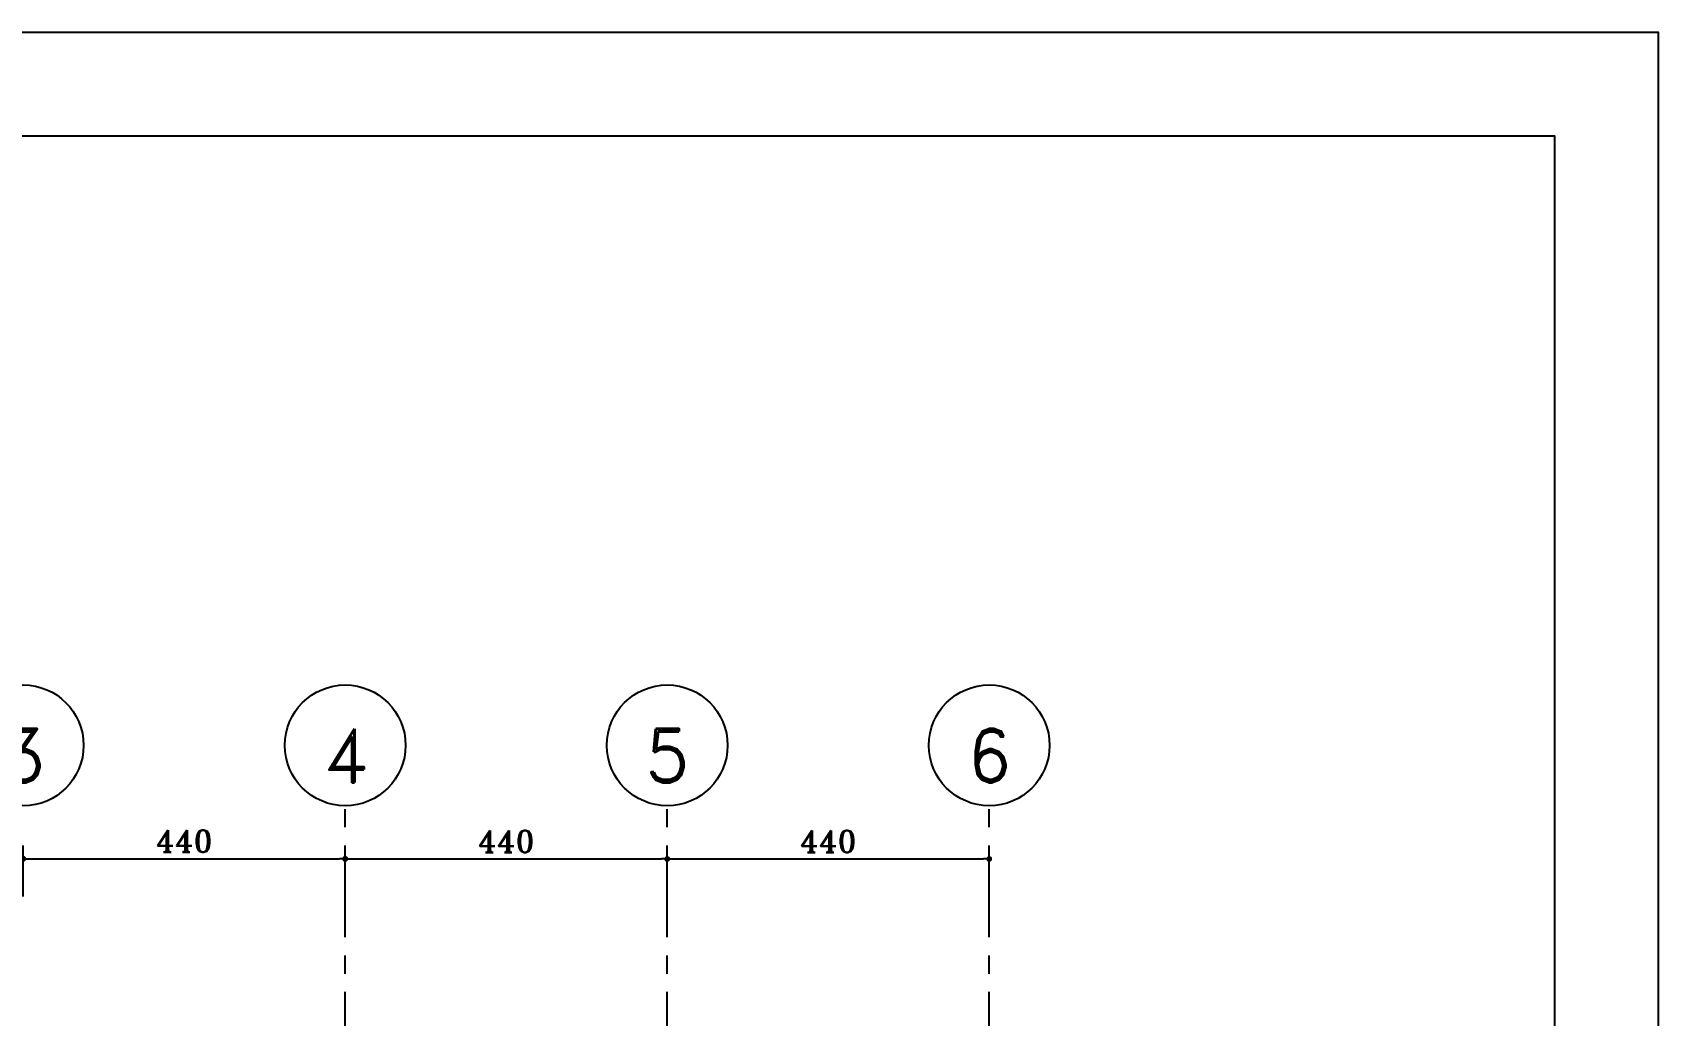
# Model space of a CAD drawing. Header units: inches. Extents: x 460503 to 460688, y 47570 to 48852.
# Drawn here: x 460567.93 to 460590.15, y 48338.89 to 48352.32 of the extents above; entities that cross this region are included whole.
import ezdxf
from ezdxf.enums import TextEntityAlignment as Align

# ---------------------------------------------------------------- set-up
doc = ezdxf.new("R2010")
doc.units = ezdxf.units.IN
doc.header["$MEASUREMENT"] = 0
for name, pattern in [('CENTER', [2, 1.25, -0.25, 0.25, -0.25]), ('DASHDOTX2', [2, 1, -0.5, 0, -0.5]), ('HIDDEN', [0.375, 0.25, -0.125])]:
    doc.linetypes.add(name, pattern=pattern)
for name, color, linetype in [('1', 1, 'Continuous'), ('3', 3, 'HIDDEN'), ('Ax', 1, 'DASHDOTX2'), ('AXE', 1, 'CENTER'), ('DIM', 8, 'Continuous'), ('lateral brace', 5, 'Continuous'), ('Layer4', 118, 'Continuous'), ('wall', 4, 'Continuous')]:
    doc.layers.add(name, color=color, linetype=linetype)
doc.styles.add('ROMAND', font='ROMAND.shx')
doc.styles.add('ROMANT', font='romant')
doc.dimstyles.new('1-100', dxfattribs={"dimtxt": 0.3, "dimasz": 0.08, "dimexe": 0.18, "dimexo": 0.0625, "dimgap": 0.09, "dimtad": 1, "dimdec": 0, "dimlfac": 100, "dimdsep": 46, "dimtxsty": 'ROMANT', "dimblk": 'DOT', "dimcen": 0.09, "dimclrd": 1, "dimclre": 1, "dimclrt": 3, "dimadec": 0, "dimazin": 0, "dimtfac": 1, "dimtdec": 0, "dimtix": 1, "dimtofl": 0, "dimtmove": 2, "dimatfit": 3, "dimldrblk": 'DOT', "dimfxl": 1, "dimtolj": 1, "dimarcsym": 0})

# ---------------------------------------------------------------- blocks, each defined once
blk = doc.blocks.new('DOT')
at = {"layer": 'DIM', "color": 0, "linetype": 'ByBlock'}
blk.add_line((-0.5, 0), (-1, 0), dxfattribs=at)
at = {"layer": 'DIM', "color": 0, "linetype": 'ByBlock', "const_width": 0.5}
blk.add_lwpolyline([(-0.25, 0, 1), (0.25, 0, 1)], format="xyb", close=True, dxfattribs=at)
blk = doc.blocks.new('*D273')
at = {"layer": 'Defpoints', "color": 0, "transparency": 16777216}
for p in [(460572.2, 48341.035), (460567.8, 48340.458), (460572.2, 48340.458)]:
    blk.add_point(p, dxfattribs=at)
at = {"layer": 'wall', "color": 1, "lineweight": -2, "transparency": 16777216}
for p, q in [((460567.8, 48340.52), (460567.8, 48341.215)), ((460572.2, 48340.52), (460572.2, 48341.215)), ((460567.88, 48341.035), (460572.12, 48341.035))]:
    blk.add_line(p, q, dxfattribs=at)
at = {"layer": 'wall', "color": 1, "lineweight": -2, "transparency": 16777216, "xscale": 0.08, "yscale": 0.08, "zscale": 0.08, "rotation": 180}
blk.add_blockref('DOT', (460567.8, 48341.035), dxfattribs=at)
at = {"layer": 'wall', "color": 1, "lineweight": -2, "transparency": 16777216, "xscale": 0.08, "yscale": 0.08, "zscale": 0.08}
blk.add_blockref('DOT', (460572.2, 48341.035), dxfattribs=at)
at = {"layer": 'wall', "color": 3, "transparency": 16777216, "insert": (460570, 48341.275), "char_height": 0.3, "attachment_point": 5, "style": 'ROMANT'}
blk.add_mtext('\\A1;440', dxfattribs=at)
blk = doc.blocks.new('_Dot')
at = {"layer": 'DIM', "color": 0, "lineweight": -2}
blk.add_line((-0.5, 0), (-1, 0), dxfattribs=at)
at = {"layer": 'DIM', "color": 0, "const_width": 0.5}
blk.add_lwpolyline([(-0.25, 0, 1), (0.25, 0, 1)], format="xyb", close=True, dxfattribs=at)
blk = doc.blocks.new('*D274')
at = {"layer": 'Defpoints', "color": 0, "transparency": 16777216}
for p in [(460576.6, 48341.033), (460572.2, 48340.458), (460576.6, 48340.458)]:
    blk.add_point(p, dxfattribs=at)
at = {"layer": 'wall', "color": 1, "lineweight": -2, "transparency": 16777216}
for p, q in [((460572.2, 48340.52), (460572.2, 48341.213)), ((460576.6, 48340.52), (460576.6, 48341.213)), ((460572.28, 48341.033), (460576.52, 48341.033))]:
    blk.add_line(p, q, dxfattribs=at)
at = {"layer": 'wall', "color": 1, "lineweight": -2, "transparency": 16777216, "xscale": 0.08, "yscale": 0.08, "zscale": 0.08, "rotation": 180}
blk.add_blockref('DOT', (460572.2, 48341.033), dxfattribs=at)
at = {"layer": 'wall', "color": 1, "lineweight": -2, "transparency": 16777216, "xscale": 0.08, "yscale": 0.08, "zscale": 0.08}
blk.add_blockref('DOT', (460576.6, 48341.033), dxfattribs=at)
at = {"layer": 'wall', "color": 3, "transparency": 16777216, "insert": (460574.4, 48341.273), "char_height": 0.3, "attachment_point": 5, "style": 'ROMANT'}
blk.add_mtext('\\A1;440', dxfattribs=at)
blk = doc.blocks.new('*D275')
at = {"layer": 'Defpoints', "color": 0, "transparency": 16777216}
for p in [(460581, 48341.033), (460576.6, 48340.458), (460581, 48340.458)]:
    blk.add_point(p, dxfattribs=at)
at = {"layer": 'wall', "color": 1, "lineweight": -2, "transparency": 16777216}
for p, q in [((460576.6, 48340.52), (460576.6, 48341.213)), ((460581, 48340.52), (460581, 48341.213)), ((460576.68, 48341.033), (460580.92, 48341.033))]:
    blk.add_line(p, q, dxfattribs=at)
at = {"layer": 'wall', "color": 1, "lineweight": -2, "transparency": 16777216, "xscale": 0.08, "yscale": 0.08, "zscale": 0.08, "rotation": 180}
blk.add_blockref('DOT', (460576.6, 48341.033), dxfattribs=at)
at = {"layer": 'wall', "color": 1, "lineweight": -2, "transparency": 16777216, "xscale": 0.08, "yscale": 0.08, "zscale": 0.08}
blk.add_blockref('DOT', (460581, 48341.033), dxfattribs=at)
at = {"layer": 'wall', "color": 3, "transparency": 16777216, "insert": (460578.8, 48341.273), "char_height": 0.3, "attachment_point": 5, "style": 'ROMANT'}
blk.add_mtext('\\A1;440', dxfattribs=at)

msp = doc.modelspace()

# ---------------------------------------------------------------- linework, layer by layer
at = {"layer": '1'}
msp.add_lwpolyline([(460507.46120186, 48294.2756538), (460588.72955203, 48294.2756538), (460588.72955203, 48350.90865043), (460507.46120186, 48350.90865043)], close=True, dxfattribs=at)
at = {"layer": 'Ax', "linetype": 'Continuous', "ltscale": 0.5}
for centre in [(460567.80030812, 48342.58465356), (460572.20030813, 48342.58495561), (460576.60030813, 48342.58495561), (460581.00030813, 48342.58495561)]:
    msp.add_circle(centre, 0.825, dxfattribs=at)
at = {"layer": 'AXE'}
for p, q in [((460572.20036559, 48321.96502317), (460572.20036559, 48341.75810781)), ((460576.60036559, 48321.96502317), (460576.60036559, 48341.75810781)), ((460581.00036559, 48321.96502317), (460581.00036559, 48341.75810781))]:
    msp.add_line(p, q, dxfattribs=at)
at = {"layer": 'DIM'}
msp.add_lwpolyline([(460506.04537694, 48292.85982888), (460590.14537694, 48292.85982888), (460590.14537694, 48352.32447535), (460506.04537694, 48352.32447535)], close=True, dxfattribs=at)
at = {"layer": 'lateral brace'}
msp.add_lwpolyline([(460506.04537694, 48292.85982888), (460590.14537694, 48292.85982888), (460590.14537694, 48352.32447535), (460506.04537694, 48352.32447535)], close=True, dxfattribs=at)
at = {"layer": 'Layer4'}
msp.add_lwpolyline([(460590.14537694, 48352.32447535), (460506.04537694, 48352.32447535), (460506.04537694, 48292.85982888), (460590.14537694, 48292.85982888)], close=True, dxfattribs=at)

# ---------------------------------------------------------------- texts
at = {"layer": '3', "color": 3, "style": 'ROMAND'}
for s, p in [('3', (460567.80268376, 48342.44425082, 0.00000001)), ('4', (460572.20268377, 48342.44455287, 0.00000001)), ('5', (460576.60268377, 48342.44455287, 0.00000001)), ('6', (460581.00268377, 48342.44455287, 0.00000001))]:
    msp.add_text(s, height=0.7299072, dxfattribs=at).set_placement(p, align=Align.MIDDLE_CENTER)

# ---------------------------------------------------------------- dimensions: what is measured, and where the dimension line sits
at = {"layer": 'wall'}
for base, p1, p2, picture, middle in [((460572.20036559, 48341.03496848), (460567.80036559, 48340.45763828), (460572.20036559, 48340.45763828), '*D273', (460570.00036559, 48341.27496848)), ((460576.60036559, 48341.03269983), (460572.20036559, 48340.45763828), (460576.60036559, 48340.45763828), '*D274', (460574.40036559, 48341.27269983)), ((460581.00036559, 48341.03269983), (460576.60036559, 48340.45763828), (460581.00036559, 48340.45763828), '*D275', (460578.80036559, 48341.27269983))]:
    dim = msp.add_linear_dim(base=base, p1=p1, p2=p2, dimstyle='1-100', dxfattribs=at)
    dim.commit()
    dim.dimension.update_dxf_attribs({"geometry": picture, "text_midpoint": middle})

doc.saveas('drawing.dxf')
